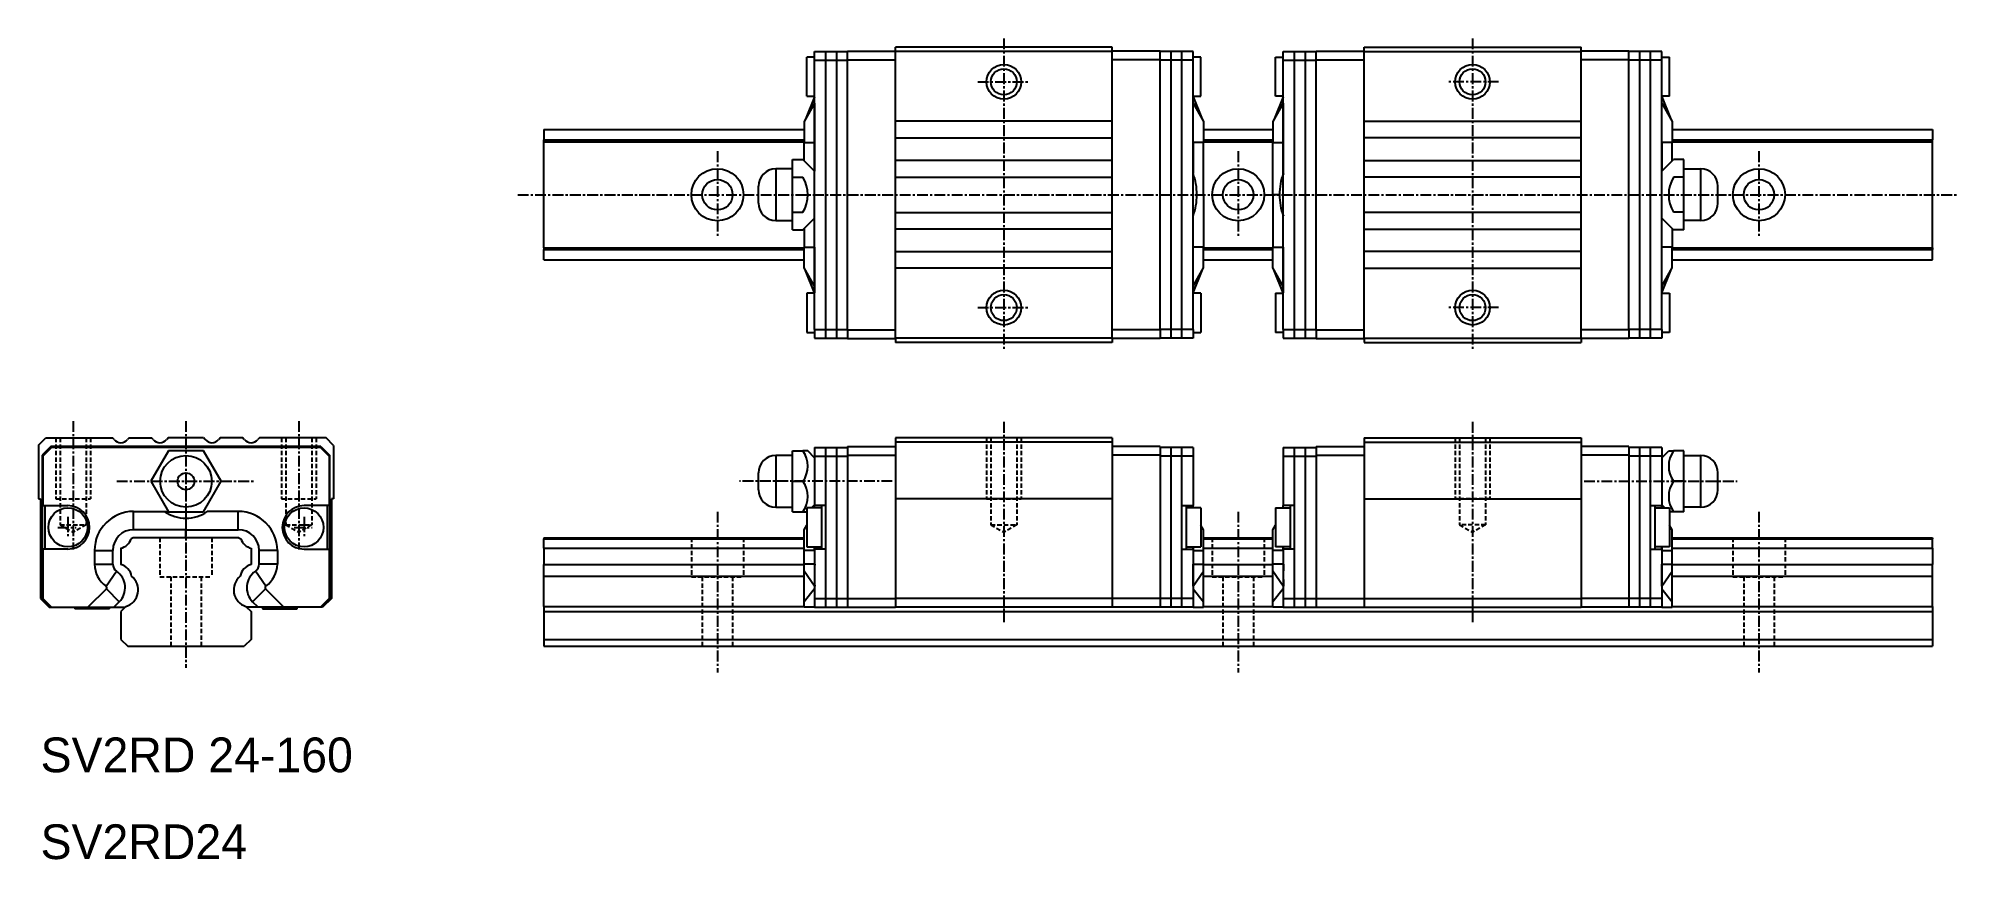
# Model space of a CAD drawing. Extents: x 10 to 231, y 10 to 104.
import ezdxf

# ---------------------------------------------------------------- set-up
doc = ezdxf.new("R2010")
doc.units = 0
doc.linetypes.add('CENTER', pattern=[2, 1.25, -0.25, 0.25, -0.25])
doc.linetypes.add('DASHED', pattern=[0.75, 0.5, -0.25])
doc.layers.get('0').update_dxf_attribs({"linetype": 'CONTINUOUS'})
doc.layers.add('CENTER', color=1, linetype='CENTER')

msp = doc.modelspace()

# ---------------------------------------------------------------- linework, layer by layer
at = {"color": 7, "linetype": 'CONTINUOUS'}
for p, q in [((99.18, 102.35), (98.28, 102.35)), ((98.28, 97.85), (98.28, 102.35)), ((99.18, 103), (102.98, 103)), ((99.18, 102), (99.18, 103)), ((99.18, 71), (99.18, 102)), ((99.18, 102), (102.98, 102)), ((100.46, 70), (100.46, 103)), ((101.72, 70), (101.72, 103)), ((102.98, 103.05), (108.48, 103.05)), ((102.98, 102.05), (102.98, 103.05)), ((102.98, 97.15), (102.98, 102.05)), ((102.98, 102.05), (108.48, 102.05)), ((133.48, 103.5), (108.48, 103.5)), ((108.48, 103), (108.48, 103.5)), ((108.48, 70), (108.48, 103)), ((133.48, 103), (108.48, 103)), ((133.48, 103), (133.48, 103.5)), ((138.98, 103.05), (133.48, 103.05)), ((133.48, 70), (133.48, 103)), ((138.98, 102.05), (133.48, 102.05)), ((138.98, 102.05), (138.98, 103.05)), ((142.78, 103), (138.98, 103)), ((138.98, 70.95), (138.98, 102.05)), ((142.78, 102), (138.98, 102)), ((140.24, 70), (140.24, 103)), ((141.5, 70), (141.5, 103)), ((142.78, 102), (142.78, 103)), ((143.68, 102.35), (142.78, 102.35)), ((142.78, 71), (142.78, 102)), ((143.68, 97.85), (143.68, 102.35)), ((152.28, 97.85), (152.28, 102.35)), ((152.28, 102.35), (153.18, 102.35)), ((153.18, 103), (156.98, 103)), ((153.18, 102), (153.18, 103)), ((153.18, 71), (153.18, 102)), ((153.18, 102), (156.98, 102)), ((154.46, 70), (154.46, 103)), ((155.72, 70), (155.72, 103)), ((156.98, 103.05), (162.48, 103.05)), ((156.98, 102.05), (156.98, 103.05)), ((156.98, 70.95), (156.98, 102.05)), ((156.98, 102.05), (162.48, 102.05)), ((162.48, 103.5), (187.48, 103.5)), ((162.48, 103), (162.48, 103.5)), ((162.48, 70), (162.48, 103)), ((162.48, 103), (187.48, 103)), ((187.48, 103), (187.48, 103.5)), ((192.98, 103.05), (187.48, 103.05)), ((187.48, 70), (187.48, 103)), ((192.98, 102.05), (187.48, 102.05)), ((192.98, 102.05), (192.98, 103.05)), ((196.78, 103), (192.98, 103)), ((192.98, 97.15), (192.98, 102.05)), ((196.78, 102), (192.98, 102)), ((194.24, 70), (194.24, 103)), ((195.5, 70), (195.5, 103)), ((196.78, 102), (196.78, 103)), ((196.78, 102.35), (197.68, 102.35)), ((196.78, 71), (196.78, 102)), ((197.68, 97.85), (197.68, 102.35)), ((99.18, 97.79), (98.14, 95.21)), ((99.18, 97.79), (98.14, 95.21)), ((98.28, 97.85), (99.18, 97.85)), ((99.18, 97.79), (99.18, 97.79)), ((99.18, 97.03), (99.18, 97.79)), ((99.18, 97.03), (99.18, 97.79)), ((99.18, 97.79), (99.18, 97.79)), ((142.78, 97.85), (143.68, 97.85)), ((142.78, 97.79), (143.82, 95.21)), ((142.78, 97.03), (142.78, 97.79)), ((142.78, 97.79), (142.78, 97.79)), ((153.18, 97.79), (152.14, 95.21)), ((153.18, 97.85), (152.28, 97.85)), ((153.18, 97.79), (153.18, 97.79)), ((153.18, 97.03), (153.18, 97.79)), ((197.68, 97.85), (196.78, 97.85)), ((196.78, 97.79), (197.82, 95.21)), ((196.78, 97.79), (197.82, 95.21)), ((196.78, 97.79), (196.78, 97.79)), ((196.78, 97.03), (196.78, 97.79)), ((196.78, 97.03), (196.78, 97.79)), ((196.78, 97.79), (196.78, 97.79)), ((99.18, 97.03), (97.98, 94.93)), ((99.18, 97.03), (97.98, 94.93)), ((99.18, 97.03), (99.18, 97.03)), ((99.18, 97.03), (99.18, 97.03)), ((102.98, 95.97), (102.98, 97.15)), ((102.98, 95.97), (102.98, 97.15)), ((102.98, 70.95), (102.98, 95.97)), ((142.78, 97.03), (143.98, 94.93)), ((142.78, 97.03), (142.78, 97.03)), ((153.18, 97.03), (151.98, 94.93)), ((153.18, 97.03), (153.18, 97.03)), ((192.98, 95.97), (192.98, 97.15)), ((192.98, 95.97), (192.98, 97.15)), ((192.98, 70.95), (192.98, 95.97)), ((196.78, 97.03), (197.98, 94.93)), ((196.78, 97.03), (197.98, 94.93)), ((196.78, 97.03), (196.78, 97.03)), ((196.78, 97.03), (196.78, 97.03)), ((67.98, 94), (97.98, 94)), ((67.98, 94), (67.98, 92.82)), ((97.98, 94.93), (97.98, 92.53)), ((97.98, 94.93), (97.98, 92.53)), ((133.48, 94.96), (108.48, 94.96)), ((108.48, 93.04), (133.48, 93.04)), ((143.98, 94.93), (143.98, 92.53)), ((143.98, 94), (151.98, 94)), ((151.98, 94.93), (151.98, 92.53)), ((162.48, 94.96), (187.48, 94.96)), ((187.48, 93.04), (162.48, 93.04)), ((197.98, 94.93), (197.98, 92.53)), ((197.98, 94.93), (197.98, 92.53)), ((197.98, 94), (227.98, 94)), ((227.98, 94), (227.98, 92.82)), ((67.98, 92.82), (97.98, 92.82)), ((67.98, 92.6), (67.98, 92.82)), ((67.98, 92.6), (97.98, 92.6)), ((67.98, 80.4), (67.98, 92.6)), ((97.98, 90.4), (97.98, 92.53)), ((97.98, 92.53), (99.18, 92.53)), ((97.98, 90.4), (97.98, 92.53)), ((97.98, 92.53), (99.18, 92.53)), ((99.18, 92.53), (99.18, 92.53)), ((99.18, 92.53), (99.18, 92.53)), ((143.98, 92.53), (142.78, 92.53)), ((142.78, 92.53), (142.78, 92.53)), ((143.98, 92.82), (151.98, 92.82)), ((143.98, 92.6), (151.98, 92.6)), ((143.98, 86.5), (143.98, 92.53)), ((151.98, 86.5), (151.98, 92.53)), ((151.98, 92.53), (153.18, 92.53)), ((153.18, 92.53), (153.18, 92.53)), ((196.78, 92.53), (196.78, 92.53)), ((197.98, 92.53), (196.78, 92.53)), ((197.98, 92.53), (196.78, 92.53)), ((196.78, 92.53), (196.78, 92.53)), ((197.98, 92.82), (227.98, 92.82)), ((197.98, 92.6), (227.98, 92.6)), ((197.98, 90.4), (197.98, 92.53)), ((197.98, 90.4), (197.98, 92.53)), ((227.98, 92.6), (227.98, 92.82)), ((227.98, 80.4), (227.98, 92.6)), ((94.7, 89.47), (94.7, 83.53)), ((96.63, 89.47), (94.7, 89.47)), ((96.63, 90.54), (97.84, 90.54)), ((96.63, 88.52), (96.63, 90.54)), ((96.63, 84.48), (96.63, 88.52)), ((96.63, 88.52), (97.84, 88.52)), ((99.18, 89.2), (97.84, 90.54)), ((133.48, 90.46), (108.48, 90.46)), ((108.48, 88.54), (133.48, 88.54)), ((142.78, 88.95), (142.78, 88.95)), ((153.18, 88.95), (153.18, 88.95)), ((162.48, 90.46), (187.48, 90.46)), ((187.48, 88.54), (162.48, 88.54)), ((196.78, 89.2), (198.12, 90.54)), ((199.33, 90.54), (198.12, 90.54)), ((199.33, 88.52), (198.12, 88.52)), ((199.33, 88.52), (199.33, 90.54)), ((199.33, 89.47), (201.26, 89.47)), ((199.33, 84.48), (199.33, 88.52)), ((201.26, 89.47), (201.26, 83.53)), ((92.7, 85.53), (92.7, 87.47)), ((143.23, 86.5), (143.98, 86.5)), ((143.98, 86.5), (143.98, 80.47)), ((151.98, 86.5), (151.98, 80.47)), ((152.73, 86.5), (151.98, 86.5)), ((203.26, 85.53), (203.26, 87.47)), ((96.63, 82.46), (96.63, 84.48)), ((96.63, 84.48), (97.84, 84.48)), ((108.48, 84.46), (133.48, 84.46)), ((187.48, 84.46), (162.48, 84.46)), ((199.33, 84.48), (198.12, 84.48)), ((199.33, 82.46), (199.33, 84.48)), ((94.7, 83.53), (96.63, 83.53)), ((96.63, 82.46), (97.84, 82.46)), ((97.84, 82.46), (99.18, 83.8)), ((97.98, 82.6), (97.98, 80.47)), ((133.48, 82.54), (108.48, 82.54)), ((142.78, 84.05), (142.78, 84.05)), ((153.18, 84.05), (153.18, 84.05)), ((162.48, 82.54), (187.48, 82.54)), ((198.12, 82.46), (196.78, 83.8)), ((197.98, 82.6), (197.98, 80.47)), ((199.33, 82.46), (198.12, 82.46)), ((201.26, 83.53), (199.33, 83.53)), ((67.98, 80.4), (97.98, 80.4)), ((67.98, 80.4), (67.98, 80.18)), ((67.98, 80.18), (97.98, 80.18)), ((67.98, 79), (67.98, 80.18)), ((97.98, 80.47), (99.18, 80.47)), ((97.98, 78.07), (97.98, 80.47)), ((99.18, 80.47), (99.18, 80.47)), ((108.48, 79.96), (133.48, 79.96)), ((143.98, 80.47), (142.78, 80.47)), ((142.78, 80.47), (142.78, 80.47)), ((143.98, 78.07), (143.98, 80.47)), ((143.98, 80.4), (151.98, 80.4)), ((143.98, 80.18), (151.98, 80.18)), ((151.98, 78.07), (151.98, 80.47)), ((151.98, 80.47), (153.18, 80.47)), ((153.18, 80.47), (153.18, 80.47)), ((187.48, 79.96), (162.48, 79.96)), ((196.78, 80.47), (196.78, 80.47)), ((197.98, 80.47), (196.78, 80.47)), ((197.98, 78.07), (197.98, 80.47)), ((197.98, 80.4), (227.98, 80.4)), ((197.98, 80.18), (227.98, 80.18)), ((227.98, 80.4), (227.98, 80.18)), ((227.98, 79), (227.98, 80.18)), ((67.98, 79), (97.98, 79)), ((99.18, 75.97), (97.98, 78.07)), ((99.18, 75.21), (98.14, 77.79)), ((133.48, 78.04), (108.48, 78.04)), ((142.78, 75.97), (143.98, 78.07)), ((142.78, 75.21), (143.82, 77.79)), ((143.98, 79), (151.98, 79)), ((153.18, 75.97), (151.98, 78.07)), ((153.18, 75.21), (152.14, 77.79)), ((162.48, 78.04), (187.48, 78.04)), ((196.78, 75.97), (197.98, 78.07)), ((196.78, 75.21), (197.82, 77.79)), ((197.98, 79), (227.98, 79)), ((99.18, 75.97), (99.18, 75.21)), ((99.18, 75.97), (99.18, 75.97)), ((142.78, 75.97), (142.78, 75.21)), ((142.78, 75.97), (142.78, 75.97)), ((153.18, 75.97), (153.18, 75.97)), ((153.18, 75.97), (153.18, 75.21)), ((196.78, 75.97), (196.78, 75.97)), ((196.78, 75.97), (196.78, 75.21)), ((98.28, 75.15), (98.28, 70.65)), ((99.18, 75.15), (98.28, 75.15)), ((99.18, 75.21), (99.18, 75.21)), ((142.78, 75.21), (142.78, 75.21)), ((143.68, 75.15), (142.78, 75.15)), ((143.68, 75.15), (143.68, 70.65)), ((152.28, 75.15), (152.28, 70.65)), ((152.28, 75.15), (153.18, 75.15)), ((153.18, 75.21), (153.18, 75.21)), ((196.78, 75.21), (196.78, 75.21)), ((196.78, 75.15), (197.68, 75.15)), ((197.68, 75.15), (197.68, 70.65)), ((99.18, 71), (102.98, 71)), ((99.18, 71), (99.18, 70)), ((102.98, 70.95), (102.98, 69.95)), ((102.98, 70.95), (108.48, 70.95)), ((138.98, 70.95), (133.48, 70.95)), ((142.78, 71), (138.98, 71)), ((138.98, 70.95), (138.98, 69.95)), ((142.78, 71), (142.78, 70)), ((153.18, 71), (156.98, 71)), ((153.18, 71), (153.18, 70)), ((156.98, 70.95), (162.48, 70.95)), ((156.98, 70.95), (156.98, 69.95)), ((192.98, 70.95), (187.48, 70.95)), ((196.78, 71), (192.98, 71)), ((192.98, 70.95), (192.98, 69.95)), ((196.78, 71), (196.78, 70)), ((98.28, 70.65), (99.18, 70.65)), ((99.18, 70), (102.98, 70)), ((102.98, 69.95), (108.48, 69.95)), ((133.48, 70), (108.48, 70)), ((108.48, 70), (108.48, 69.5)), ((133.48, 69.5), (108.48, 69.5)), ((133.48, 70), (133.48, 69.5)), ((138.98, 69.95), (133.48, 69.95)), ((142.78, 70), (138.98, 70)), ((142.78, 70.65), (143.68, 70.65)), ((153.18, 70.65), (152.28, 70.65)), ((153.18, 70), (156.98, 70)), ((156.98, 69.95), (162.48, 69.95)), ((162.48, 70), (187.48, 70)), ((162.48, 70), (162.48, 69.5)), ((162.48, 69.5), (187.48, 69.5)), ((187.48, 70), (187.48, 69.5)), ((192.98, 69.95), (187.48, 69.95)), ((196.78, 70), (192.98, 70)), ((197.68, 70.65), (196.78, 70.65)), ((9.75, 57.65), (10.6, 58.5)), ((9.75, 57.65), (9.75, 51.5)), ((10.6, 58.5), (18.29, 58.5)), ((20.21, 58.5), (22.79, 58.5)), ((28.79, 58.5), (24.71, 58.5)), ((33.29, 58.5), (30.71, 58.5)), ((42.9, 58.5), (35.21, 58.5)), ((43.75, 57.64), (42.9, 58.49)), ((43.75, 57.64), (43.75, 51.5)), ((133.48, 58.5), (108.48, 58.5)), ((108.48, 58.5), (108.48, 58)), ((133.48, 58), (108.48, 58)), ((108.48, 58), (108.48, 51.5)), ((133.48, 58.5), (133.48, 58)), ((133.48, 58), (133.48, 51.5)), ((162.48, 58.5), (187.48, 58.5)), ((162.48, 58.5), (162.48, 58)), ((162.48, 58), (187.48, 58)), ((162.48, 58), (162.48, 51.5)), ((187.48, 58.5), (187.48, 58)), ((187.48, 58), (187.48, 51.5)), ((11.2, 57.5), (10.2, 56.5)), ((10.2, 56.5), (10.2, 46.45)), ((11.25, 57.4), (10.25, 56.4)), ((10.25, 56.4), (10.25, 50.7)), ((16.1, 57.5), (11.2, 57.5)), ((42.25, 57.4), (11.25, 57.4)), ((16.1, 57.5), (16.04, 57.4)), ((17.28, 57.5), (16.1, 57.5)), ((17.28, 57.5), (16.1, 57.5)), ((17.22, 57.4), (17.28, 57.5)), ((42.3, 57.5), (17.28, 57.5)), ((24.73, 57), (22.71, 53.5)), ((28.77, 57), (24.73, 57)), ((30.79, 53.5), (28.77, 57)), ((42.25, 57.4), (43.25, 56.4)), ((42.3, 57.5), (43.3, 56.5)), ((43.25, 56.4), (43.25, 50.7)), ((43.3, 56.5), (43.3, 40)), ((96.63, 56.47), (94.7, 56.47)), ((94.7, 56.47), (94.7, 53.5)), ((96.63, 57), (97.84, 57)), ((96.63, 53.5), (96.63, 57)), ((98.38, 57), (97.84, 57)), ((99.18, 56.2), (98.38, 57)), ((99.18, 57.4), (102.98, 57.4)), ((99.18, 57.4), (99.18, 56.4)), ((99.18, 56.4), (102.98, 56.4)), ((99.18, 56.4), (99.18, 50.7)), ((100.46, 39), (100.46, 57.4)), ((101.72, 39), (101.72, 57.4)), ((102.98, 57.5), (108.48, 57.5)), ((102.98, 57.5), (102.98, 56.5)), ((102.98, 56.5), (102.98, 40)), ((102.98, 56.5), (108.48, 56.5)), ((138.98, 57.5), (133.48, 57.5)), ((138.98, 56.5), (133.48, 56.5)), ((138.98, 57.5), (138.98, 56.5)), ((142.78, 57.4), (138.98, 57.4)), ((138.98, 56.5), (138.98, 40)), ((142.78, 56.4), (138.98, 56.4)), ((140.24, 39), (140.24, 57.4)), ((141.5, 39), (141.5, 57.4)), ((142.78, 57.4), (142.78, 56.4)), ((142.78, 56.4), (142.78, 50.7)), ((153.18, 57.4), (156.98, 57.4)), ((153.18, 57.4), (153.18, 56.4)), ((153.18, 56.4), (153.18, 50.7)), ((153.18, 56.4), (156.98, 56.4)), ((154.46, 39), (154.46, 57.4)), ((155.72, 39), (155.72, 57.4)), ((156.98, 57.5), (162.48, 57.5)), ((156.98, 57.5), (156.98, 56.5)), ((156.98, 56.5), (156.98, 40)), ((156.98, 56.5), (162.48, 56.5)), ((192.98, 57.5), (187.48, 57.5)), ((192.98, 56.5), (187.48, 56.5)), ((192.98, 57.5), (192.98, 56.5)), ((196.78, 57.4), (192.98, 57.4)), ((192.98, 56.5), (192.98, 40)), ((196.78, 56.4), (192.98, 56.4)), ((194.24, 39), (194.24, 57.4)), ((195.5, 39), (195.5, 57.4)), ((196.78, 57.4), (196.78, 56.4)), ((196.78, 56.2), (197.58, 57)), ((196.78, 56.4), (196.78, 50.7)), ((197.58, 57), (198.12, 57)), ((199.33, 57), (198.12, 57)), ((199.33, 53.5), (199.33, 57)), ((199.33, 56.47), (201.26, 56.47)), ((201.26, 56.47), (201.26, 53.5)), ((22.71, 53.5), (24.73, 50)), ((28.77, 50), (30.79, 53.5)), ((92.7, 53.5), (92.7, 54.47)), ((92.7, 52.53), (92.7, 53.5)), ((94.7, 53.5), (94.7, 50.53)), ((96.63, 53.5), (97.84, 53.5)), ((96.63, 50), (96.63, 53.5)), ((199.33, 53.5), (198.12, 53.5)), ((199.33, 50), (199.33, 53.5)), ((201.26, 53.5), (201.26, 50.53)), ((203.26, 53.5), (203.26, 54.47)), ((203.26, 52.53), (203.26, 53.5)), ((9.75, 51.5), (10, 51.5)), ((10, 51.5), (10, 40)), ((43.5, 51.5), (43.5, 40)), ((43.75, 51.5), (43.5, 51.5)), ((108.48, 51.5), (108.48, 40)), ((133.48, 51.5), (108.48, 51.5)), ((133.48, 51.5), (133.48, 40)), ((162.48, 51.5), (187.48, 51.5)), ((162.48, 51.5), (162.48, 40)), ((187.48, 51.5), (187.48, 40)), ((10.25, 50.7), (13.15, 50.7)), ((10.5, 50.7), (10.5, 45.7)), ((20.72, 50.03), (24.3, 50.03)), ((20.72, 50.03), (24.3, 50.03)), ((20.72, 47.93), (20.72, 50.03)), ((20.72, 47.93), (20.72, 50.03)), ((24.3, 50.03), (24.71, 50.03)), ((24.73, 50), (28.77, 50)), ((26.75, 50), (26.75, 49.25)), ((26.75, 49.25), (26.75, 47.93)), ((26.75, 49.25), (26.75, 49.25)), ((26.75, 49.25), (26.75, 47.93)), ((32.78, 50.03), (29.2, 50.03)), ((32.78, 47.93), (32.78, 50.03)), ((43.25, 50.7), (40.35, 50.7)), ((43, 50.7), (43, 45.7)), ((94.7, 50.53), (96.63, 50.53)), ((96.63, 50), (97.84, 50)), ((97.84, 50), (98.28, 50)), ((98.28, 50.45), (98.28, 45.95)), ((99.98, 50.45), (98.28, 50.45)), ((98.83, 50.45), (99.18, 50.8)), ((100.46, 50.7), (99.18, 50.7)), ((99.18, 50.45), (99.18, 50.7)), ((99.98, 50.7), (99.98, 45.7)), ((141.5, 50.7), (142.78, 50.7)), ((141.98, 50.7), (141.98, 45.7)), ((143.68, 50.45), (141.98, 50.45)), ((142.78, 50.45), (142.78, 50.7)), ((143.68, 50.45), (143.68, 45.95)), ((152.28, 50.45), (152.28, 45.95)), ((152.28, 50.45), (153.98, 50.45)), ((154.46, 50.7), (153.18, 50.7)), ((153.18, 50.45), (153.18, 50.7)), ((153.98, 50.7), (153.98, 45.7)), ((195.5, 50.7), (196.78, 50.7)), ((195.98, 50.7), (195.98, 45.7)), ((195.98, 50.45), (197.68, 50.45)), ((197.13, 50.45), (196.78, 50.8)), ((196.78, 50.45), (196.78, 50.7)), ((197.68, 50.45), (197.68, 45.95)), ((198.12, 50), (197.68, 50)), ((199.33, 50), (198.12, 50)), ((201.26, 50.53), (199.33, 50.53)), ((20.65, 47), (20.43, 46.87)), ((32.85, 47), (20.65, 47)), ((26.75, 47.93), (20.72, 47.93)), ((26.75, 47.93), (20.72, 47.93)), ((26.75, 47), (26.75, 47.93)), ((26.75, 47.93), (32.78, 47.93)), ((32.85, 47), (33.07, 46.87)), ((67.98, 47), (97.98, 47)), ((67.98, 47), (67.98, 46.87)), ((67.98, 46.87), (97.98, 46.87)), ((67.98, 45.79), (67.98, 46.87)), ((97.98, 47.93), (98.28, 48.46)), ((97.98, 45.53), (97.98, 47.93)), ((143.98, 47.93), (143.68, 48.46)), ((143.98, 45.53), (143.98, 47.93)), ((143.98, 47), (151.98, 47)), ((143.98, 46.87), (151.98, 46.87)), ((151.98, 47.93), (152.28, 48.46)), ((151.98, 45.53), (151.98, 47.93)), ((197.98, 47.93), (197.68, 48.46)), ((197.98, 45.53), (197.98, 47.93)), ((197.98, 47), (227.98, 47)), ((197.98, 46.87), (227.98, 46.87)), ((227.98, 47), (227.98, 46.87)), ((227.98, 45.79), (227.98, 46.87)), ((10.2, 46.45), (10.2, 43.25)), ((10.2, 43.25), (10.2, 46.45)), ((10.25, 45.7), (10.25, 40)), ((13.15, 45.7), (10.25, 45.7)), ((16.22, 45.53), (16.22, 43.97)), ((16.22, 45.53), (16.22, 43.97)), ((16.22, 45.53), (18.32, 45.53)), ((16.22, 45.53), (18.32, 45.53)), ((18.32, 43.97), (18.32, 45.53)), ((18.32, 43.97), (18.32, 45.53)), ((19.25, 45.79), (19.25, 43.92)), ((34.25, 45.79), (34.25, 43.92)), ((37.28, 45.53), (35.18, 45.53)), ((35.18, 43.97), (35.18, 45.53)), ((37.28, 45.53), (37.28, 43.97)), ((40.35, 45.7), (43.25, 45.7)), ((43.25, 45.7), (43.25, 40)), ((67.98, 45.79), (97.98, 45.79)), ((67.98, 45.79), (67.98, 43.92)), ((97.98, 43.97), (97.98, 45.53)), ((99.18, 45.53), (97.98, 45.53)), ((98.28, 45.95), (99.98, 45.95)), ((99.18, 45.95), (99.18, 45.74)), ((99.18, 45.7), (99.18, 45.95)), ((99.18, 45.74), (99.18, 45.53)), ((100.46, 45.7), (99.18, 45.7)), ((99.18, 45.7), (99.18, 40)), ((99.18, 45.53), (99.18, 43.97)), ((99.18, 45.53), (99.18, 45.53)), ((141.5, 45.7), (142.78, 45.7)), ((141.98, 45.95), (143.68, 45.95)), ((142.78, 45.95), (142.78, 45.74)), ((142.78, 45.7), (142.78, 45.95)), ((142.78, 45.74), (142.78, 45.53)), ((142.78, 45.7), (142.78, 40)), ((142.78, 45.53), (143.98, 45.53)), ((142.78, 45.53), (142.78, 43.97)), ((142.78, 45.53), (142.78, 45.53)), ((143.98, 45.79), (151.98, 45.79)), ((143.98, 43.97), (143.98, 45.53)), ((151.98, 43.97), (151.98, 45.53)), ((153.18, 45.53), (151.98, 45.53)), ((153.98, 45.95), (152.28, 45.95)), ((153.18, 45.7), (153.18, 45.95)), ((153.18, 45.95), (153.18, 45.74)), ((153.18, 45.74), (153.18, 45.53)), ((154.46, 45.7), (153.18, 45.7)), ((153.18, 45.7), (153.18, 40)), ((153.18, 45.53), (153.18, 45.53)), ((153.18, 45.53), (153.18, 43.97)), ((195.5, 45.7), (196.78, 45.7)), ((197.68, 45.95), (195.98, 45.95)), ((196.78, 45.7), (196.78, 45.95)), ((196.78, 45.95), (196.78, 45.74)), ((196.78, 45.74), (196.78, 45.53)), ((196.78, 45.7), (196.78, 40)), ((196.78, 45.53), (197.98, 45.53)), ((196.78, 45.53), (196.78, 45.53)), ((196.78, 45.53), (196.78, 43.97)), ((197.98, 45.79), (227.98, 45.79)), ((197.98, 43.97), (197.98, 45.53)), ((227.98, 45.79), (227.98, 43.92)), ((10.2, 43.25), (10.2, 40)), ((10.25, 43.25), (10.2, 43.25)), ((16.22, 43.97), (18.32, 43.97)), ((16.22, 43.97), (18.32, 43.97)), ((17.55, 41.42), (18.75, 43.15)), ((17.55, 41.42), (18.75, 43.15)), ((35.95, 41.42), (34.75, 43.15)), ((37.28, 43.97), (35.18, 43.97)), ((67.98, 43.92), (97.98, 43.92)), ((67.98, 42.57), (67.98, 43.92)), ((67.98, 42.57), (97.98, 42.57)), ((67.98, 39.09), (67.98, 42.57)), ((99.18, 43.97), (97.98, 43.97)), ((97.98, 43.15), (97.98, 43.97)), ((97.98, 39.63), (97.98, 43.15)), ((99.18, 41.42), (97.98, 43.15)), ((99.18, 43.97), (99.18, 43.97)), ((142.78, 43.97), (142.78, 43.97)), ((142.78, 43.97), (143.98, 43.97)), ((142.78, 41.42), (143.98, 43.15)), ((143.98, 43.15), (143.98, 43.97)), ((143.98, 43.92), (151.98, 43.92)), ((143.98, 39.63), (143.98, 43.15)), ((143.98, 42.57), (151.98, 42.57)), ((151.98, 43.15), (151.98, 43.97)), ((153.18, 43.97), (151.98, 43.97)), ((153.18, 41.42), (151.98, 43.15)), ((151.98, 39.63), (151.98, 43.15)), ((153.18, 43.97), (153.18, 43.97)), ((196.78, 43.97), (197.98, 43.97)), ((196.78, 43.97), (196.78, 43.97)), ((196.78, 41.42), (197.98, 43.15)), ((197.98, 43.15), (197.98, 43.97)), ((197.98, 43.92), (227.98, 43.92)), ((197.98, 39.63), (197.98, 43.15)), ((197.98, 42.57), (227.98, 42.57)), ((227.98, 42.57), (227.98, 43.92)), ((227.98, 39.09), (227.98, 42.57)), ((10, 40), (11, 39)), ((10.2, 40), (11.2, 39)), ((10.25, 40), (11.25, 39)), ((17.58, 41.12), (15.46, 39)), ((17.58, 41.12), (15.46, 39)), ((17.58, 41.12), (19.07, 39.63)), ((17.58, 41.12), (19.07, 39.63)), ((35.92, 41.12), (34.43, 39.63)), ((35.92, 41.12), (38.04, 39)), ((43.25, 40), (42.25, 39)), ((43.3, 40), (42.3, 39)), ((43.5, 40), (42.5, 39)), ((99.18, 41.12), (97.98, 39.63)), ((99.18, 41.42), (99.18, 41.42)), ((99.18, 41.12), (99.18, 41.12)), ((99.18, 41.12), (99.18, 39)), ((99.18, 40), (102.98, 40)), ((99.18, 40), (99.18, 39)), ((102.98, 40), (102.98, 39)), ((102.98, 40), (108.48, 40)), ((133.48, 40), (108.48, 40)), ((108.48, 40), (108.48, 39)), ((138.98, 40), (133.48, 40)), ((133.48, 40), (133.48, 39)), ((142.78, 40), (138.98, 40)), ((138.98, 40), (138.98, 39)), ((142.78, 41.42), (142.78, 41.42)), ((142.78, 41.12), (142.78, 41.12)), ((142.78, 41.12), (143.98, 39.63)), ((142.78, 41.12), (142.78, 39)), ((142.78, 40), (142.78, 39)), ((153.18, 41.12), (151.98, 39.63)), ((153.18, 41.42), (153.18, 41.42)), ((153.18, 41.12), (153.18, 39)), ((153.18, 41.12), (153.18, 41.12)), ((153.18, 40), (153.18, 39)), ((153.18, 40), (156.98, 40)), ((156.98, 40), (156.98, 39)), ((156.98, 40), (162.48, 40)), ((162.48, 40), (162.48, 39)), ((162.48, 40), (187.48, 40)), ((187.48, 40), (187.48, 39)), ((192.98, 40), (187.48, 40)), ((192.98, 40), (192.98, 39)), ((196.78, 40), (192.98, 40)), ((196.78, 41.42), (196.78, 41.42)), ((196.78, 41.12), (196.78, 39)), ((196.78, 41.12), (197.98, 39.63)), ((196.78, 41.12), (196.78, 41.12)), ((196.78, 40), (196.78, 39)), ((11, 39), (11.2, 39)), ((11.2, 39), (11.25, 39)), ((11.25, 39), (15.46, 39)), ((13.95, 39), (13.95, 38.8)), ((17.95, 38.8), (13.95, 38.8)), ((15.46, 39), (18.43, 39)), ((15.46, 39), (18.43, 39)), ((17.95, 38.8), (17.95, 39)), ((18.43, 39), (19.07, 39.63)), ((18.43, 39), (19.07, 39.63)), ((18.43, 39), (19.75, 39)), ((18.43, 39), (19.75, 39)), ((19.84, 39.09), (19.25, 38.5)), ((19.25, 38.5), (19.25, 35.3)), ((33.66, 39.09), (34.25, 38.5)), ((35.07, 39), (33.75, 39)), ((34.25, 38.5), (34.25, 35.3)), ((35.07, 39), (34.43, 39.63)), ((38.04, 39), (35.07, 39)), ((35.55, 39), (35.55, 38.8)), ((35.55, 38.8), (39.55, 38.8)), ((42.25, 39), (38.04, 39)), ((39.55, 38.8), (39.55, 39)), ((42.3, 39), (42.25, 39)), ((42.5, 39), (42.3, 39)), ((67.98, 39.09), (97.98, 39.09)), ((67.98, 39.09), (67.98, 38.5)), ((67.98, 38.5), (227.98, 38.5)), ((67.98, 38.5), (67.98, 35.3)), ((97.98, 39), (97.98, 39.63)), ((99.18, 39), (97.98, 39)), ((99.18, 39), (102.98, 39)), ((99.18, 39), (99.18, 39)), ((102.98, 39), (108.48, 39)), ((133.48, 39), (108.48, 39)), ((138.98, 39), (133.48, 39)), ((142.78, 39), (138.98, 39)), ((142.78, 39), (142.78, 39)), ((142.78, 39), (143.98, 39)), ((143.98, 39), (143.98, 39.63)), ((143.98, 39.09), (151.98, 39.09)), ((151.98, 39), (151.98, 39.63)), ((153.18, 39), (151.98, 39)), ((153.18, 39), (156.98, 39)), ((153.18, 39), (153.18, 39)), ((156.98, 39), (162.48, 39)), ((162.48, 39), (187.48, 39)), ((192.98, 39), (187.48, 39)), ((196.78, 39), (192.98, 39)), ((196.78, 39), (197.98, 39)), ((196.78, 39), (196.78, 39)), ((197.98, 39), (197.98, 39.63)), ((197.98, 39.09), (227.98, 39.09)), ((227.98, 39.09), (227.98, 38.5)), ((227.98, 38.5), (227.98, 35.3)), ((19.25, 35.3), (20.05, 34.5)), ((20.05, 34.5), (33.45, 34.5)), ((34.25, 35.3), (33.45, 34.5)), ((67.98, 35.3), (227.98, 35.3)), ((67.98, 35.3), (67.98, 34.5)), ((67.98, 34.5), (227.98, 34.5)), ((227.98, 35.3), (227.98, 34.5))]:
    msp.add_line(p, q, dxfattribs=at)
at = {"color": 3, "linetype": 'DASHED'}
for p, q in [((11.75, 58.5), (11.75, 51.5)), ((12.25, 58.5), (12.25, 48.5)), ((15.25, 58.5), (15.25, 48.5)), ((15.75, 58.5), (15.75, 51.5)), ((37.75, 58.5), (37.75, 51.5)), ((38.25, 58.5), (38.25, 48.5)), ((41.25, 58.5), (41.25, 48.5)), ((41.75, 58.5), (41.75, 51.5)), ((118.98, 58.5), (118.98, 51.5)), ((119.48, 58.5), (119.48, 48.5)), ((122.48, 58.5), (122.48, 48.5)), ((122.98, 58.5), (122.98, 51.5)), ((172.98, 58.5), (172.98, 51.5)), ((173.48, 58.5), (173.48, 48.5)), ((176.48, 58.5), (176.48, 48.5)), ((176.98, 58.5), (176.98, 51.5)), ((11.75, 51.5), (15.75, 51.5)), ((37.75, 51.5), (41.75, 51.5)), ((118.98, 51.5), (122.98, 51.5)), ((176.98, 51.5), (172.98, 51.5)), ((12.25, 48.5), (13.75, 47.63)), ((12.25, 48.5), (15.25, 48.5)), ((15.25, 48.5), (13.75, 47.63)), ((23.75, 47), (23.75, 42.5)), ((29.75, 47), (29.75, 42.5)), ((38.25, 48.5), (39.75, 47.63)), ((38.25, 48.5), (41.25, 48.5)), ((41.25, 48.5), (39.75, 47.63)), ((84.98, 47), (84.98, 42.5)), ((90.98, 47), (90.98, 42.5)), ((119.48, 48.5), (122.48, 48.5)), ((119.48, 48.5), (120.98, 47.63)), ((122.48, 48.5), (120.98, 47.63)), ((144.98, 47), (144.98, 42.5)), ((150.98, 47), (150.98, 42.5)), ((173.48, 48.5), (174.98, 47.63)), ((176.48, 48.5), (173.48, 48.5)), ((176.48, 48.5), (174.98, 47.63)), ((204.98, 47), (204.98, 42.5)), ((210.98, 47), (210.98, 42.5)), ((23.75, 42.5), (29.75, 42.5)), ((25, 42.5), (25, 34.5)), ((28.5, 42.5), (28.5, 34.5)), ((84.98, 42.5), (90.98, 42.5)), ((86.23, 42.5), (86.23, 34.5)), ((89.73, 42.5), (89.73, 34.5)), ((144.98, 42.5), (150.98, 42.5)), ((146.23, 42.5), (146.23, 34.5)), ((149.73, 42.5), (149.73, 34.5)), ((204.98, 42.5), (210.98, 42.5)), ((206.23, 42.5), (206.23, 34.5)), ((209.73, 42.5), (209.73, 34.5))]:
    msp.add_line(p, q, dxfattribs=at)
at = {"color": 7, "linetype": 'CONTINUOUS'}
for points in [[(99.18, 92.53, 0), (99.18, 90, 0), (99.18, 89.2, 0)], [(99.18, 92.53, 0), (99.18, 90, 0), (99.18, 89.2, 0)], [(142.78, 92.53, 0), (142.78, 90, 0), (142.78, 88.95, 0)], [(153.18, 92.53, 0), (153.18, 90, 0), (153.18, 88.95, 0)], [(196.78, 92.53, 0), (196.78, 90, 0), (196.78, 89.2, 0)], [(196.78, 92.53, 0), (196.78, 90, 0), (196.78, 89.2, 0)], [(99.18, 80.47, 0), (99.18, 83, 0), (99.18, 83.8, 0)], [(142.78, 80.47, 0), (142.78, 83, 0), (142.78, 84.05, 0)], [(153.18, 80.47, 0), (153.18, 83, 0), (153.18, 84.05, 0)], [(196.78, 80.47, 0), (196.78, 83, 0), (196.78, 83.8, 0)]]:
    msp.add_polyline3d(points, dxfattribs=at)
at = {"color": 3, "linetype": 'CONTINUOUS'}
for centre in [(120.98, 99.5), (174.98, 99.5), (120.98, 73.5), (174.98, 73.5)]:
    msp.add_circle(centre, 2, dxfattribs=at)
at = {"color": 7, "linetype": 'CONTINUOUS'}
for centre, radius in [((120.98, 99.5), 1.5), ((174.98, 99.5), 1.5), ((87.98, 86.5), 3), ((147.98, 86.5), 3), ((207.98, 86.5), 3), ((87.98, 86.5), 1.75), ((147.98, 86.5), 1.75), ((207.98, 86.5), 1.75), ((120.98, 73.5), 1.5), ((174.98, 73.5), 1.5), ((26.75, 53.5), 2.97), ((26.75, 53.5), 0.97), ((13.15, 48.2), 2.25), ((40.35, 48.2), 2.25)]:
    msp.add_circle(centre, radius, dxfattribs=at)
for centre, radius, start, end in [((249.43, 94.78), 150.27, 179.1421, 180.8579), ((249.43, 94.78), 150.27, 179.1421, 180.8579), ((-7.47, 94.78), 150.27, 359.1421, 0.8579), ((303.43, 94.78), 150.27, 179.1421, 180.8579), ((46.53, 94.78), 150.27, 359.1421, 0.8579), ((46.53, 94.78), 150.27, 359.1421, 0.8579), ((94.7, 87.47), 2, 90, 180), ((94.34, 86.5), 4.04, 330.0046, 29.9954), ((136.59, 86.56), 6.63, 359.4557, 21.129), ((159.37, 86.56), 6.63, 158.871, 180.5443), ((201.62, 86.5), 4.04, 150.0046, 209.9954), ((201.26, 87.47), 2, 0, 90), ((136.59, 86.44), 6.63, 338.871, 0.5443), ((159.37, 86.44), 6.63, 179.4557, 201.129), ((94.7, 85.53), 2, 180, 270), ((201.26, 85.53), 2, 270, 0), ((249.43, 78.22), 150.27, 179.1421, 180.8579), ((-7.47, 78.22), 150.27, 359.1421, 0.8579), ((303.43, 78.22), 150.27, 179.1421, 180.8579), ((46.53, 78.22), 150.27, 359.1421, 0.8579), ((17.33, 57.35), 1.5, 39.7918, 50.0555), ((19.25, 58.95), 1, 219.7918, 320.2082), ((21.17, 57.35), 1.5, 129.9445, 140.2082), ((21.83, 57.35), 1.5, 39.7918, 50.0555), ((23.75, 58.95), 1, 219.7918, 320.2082), ((25.67, 57.35), 1.5, 129.9445, 140.2082), ((27.83, 57.35), 1.5, 39.7918, 50.0555), ((29.75, 58.95), 1, 219.7918, 320.2082), ((31.67, 57.35), 1.5, 129.9445, 140.2082), ((32.33, 57.35), 1.5, 39.7918, 50.0555), ((34.25, 58.95), 1, 219.7918, 320.2082), ((36.17, 57.35), 1.5, 129.9445, 140.2082), ((94.7, 54.47), 2, 90, 180), ((95.28, 55.25), 3.1, 325.6466, 34.3534), ((200.68, 55.25), 3.1, 145.6466, 214.3534), ((201.26, 54.47), 2, 0, 90), ((95.28, 51.75), 3.1, 325.6466, 34.3534), ((200.68, 51.75), 3.1, 145.6466, 214.3534), ((94.7, 52.53), 2, 180, 270), ((201.26, 52.53), 2, 270, 0), ((13.15, 48.2), 2.5, 270, 90), ((20.72, 45.53), 4.5, 90.0008, 179.9992), ((20.72, 45.53), 4.5, 90.0008, 179.9992), ((26.75, 53.5), 4.25, 234.733, 270), ((26.75, 53.5), 4.25, 270, 305.267), ((32.78, 45.53), 4.5, 0.0008, 89.9992), ((40.35, 48.2), 2.5, 90, 270), ((20.72, 45.53), 2.4, 90, 180), ((20.72, 45.53), 2.4, 90, 180), ((18.82, 47.43), 1.7, 284.651, 340.7738), ((32.78, 45.53), 2.4, 0, 90), ((34.68, 47.43), 1.7, 199.2262, 255.349), ((19.32, 43.97), 3.1, 180.0008, 235.256), ((19.32, 43.97), 3.1, 180.0008, 235.256), ((19.32, 43.97), 1, 180, 235.2568), ((19.32, 43.97), 1, 180, 235.2568), ((17.44, 41.26), 2.3, 315, 55.2568), ((17.44, 41.26), 2.3, 315, 55.2568), ((18.82, 42.27), 1.7, 9.988, 75.349), ((19.25, 41), 2, 287.1144, 51.5284), ((34.25, 41), 2, 128.4716, 252.8856), ((34.68, 42.27), 1.7, 104.651, 170.012), ((36.06, 41.26), 2.3, 124.7432, 225), ((34.18, 43.97), 1, 304.7432, 0), ((34.18, 43.97), 3.1, 304.744, 359.9992), ((236.22, 42.7), 137.04, 179.4675, 180.5325), ((5.74, 42.7), 137.04, 359.4675, 0.5325), ((290.22, 42.7), 137.04, 179.4675, 180.5325), ((59.74, 42.7), 137.04, 359.4675, 0.5325), ((17.44, 41.26), 0.2, 314.9999, 55.2571), ((36.06, 41.26), 0.2, 124.7429, 225.0001)]:
    msp.add_arc(centre, radius, start, end, dxfattribs=at)
at = {"layer": 'CENTER', "color": 1, "linetype": 'CENTER'}
for p, q in [((120.98, 104.5), (120.98, 68.5)), ((174.98, 104.5), (174.98, 68.5)), ((117.98, 99.5), (123.98, 99.5)), ((177.98, 99.5), (171.98, 99.5)), ((87.98, 91.5), (87.98, 81.5)), ((147.98, 91.5), (147.98, 81.5)), ((207.98, 91.5), (207.98, 81.5)), ((64.98, 86.5), (230.98, 86.5)), ((117.98, 73.5), (123.98, 73.5)), ((177.98, 73.5), (171.98, 73.5)), ((13.75, 60.44), (13.75, 45.63)), ((26.75, 60.44), (26.75, 32.01)), ((39.75, 60.44), (39.75, 45.63)), ((120.98, 60.34), (120.98, 37.29)), ((174.98, 60.34), (174.98, 37.29)), ((18.78, 53.5), (34.72, 53.5)), ((108.13, 53.5), (90.51, 53.5)), ((187.83, 53.5), (205.45, 53.5)), ((13.15, 49.4), (13.15, 47.2)), ((40.35, 49.4), (40.35, 47.2)), ((87.98, 50), (87.98, 31.5)), ((147.98, 50), (147.98, 31.5)), ((207.98, 50), (207.98, 31.5)), ((12, 48.2), (14.1, 48.2)), ((39.2, 48.2), (41.3, 48.2))]:
    msp.add_line(p, q, dxfattribs=at)

# ---------------------------------------------------------------- texts
at = {"color": 7, "linetype": 'CONTINUOUS'}
for s, p in [('SV2RD 24-160', (10, 20)), ('SV2RD24', (10, 10))]:
    msp.add_text(s, height=4, dxfattribs=at).set_placement(p)

doc.saveas('drawing.dxf')
